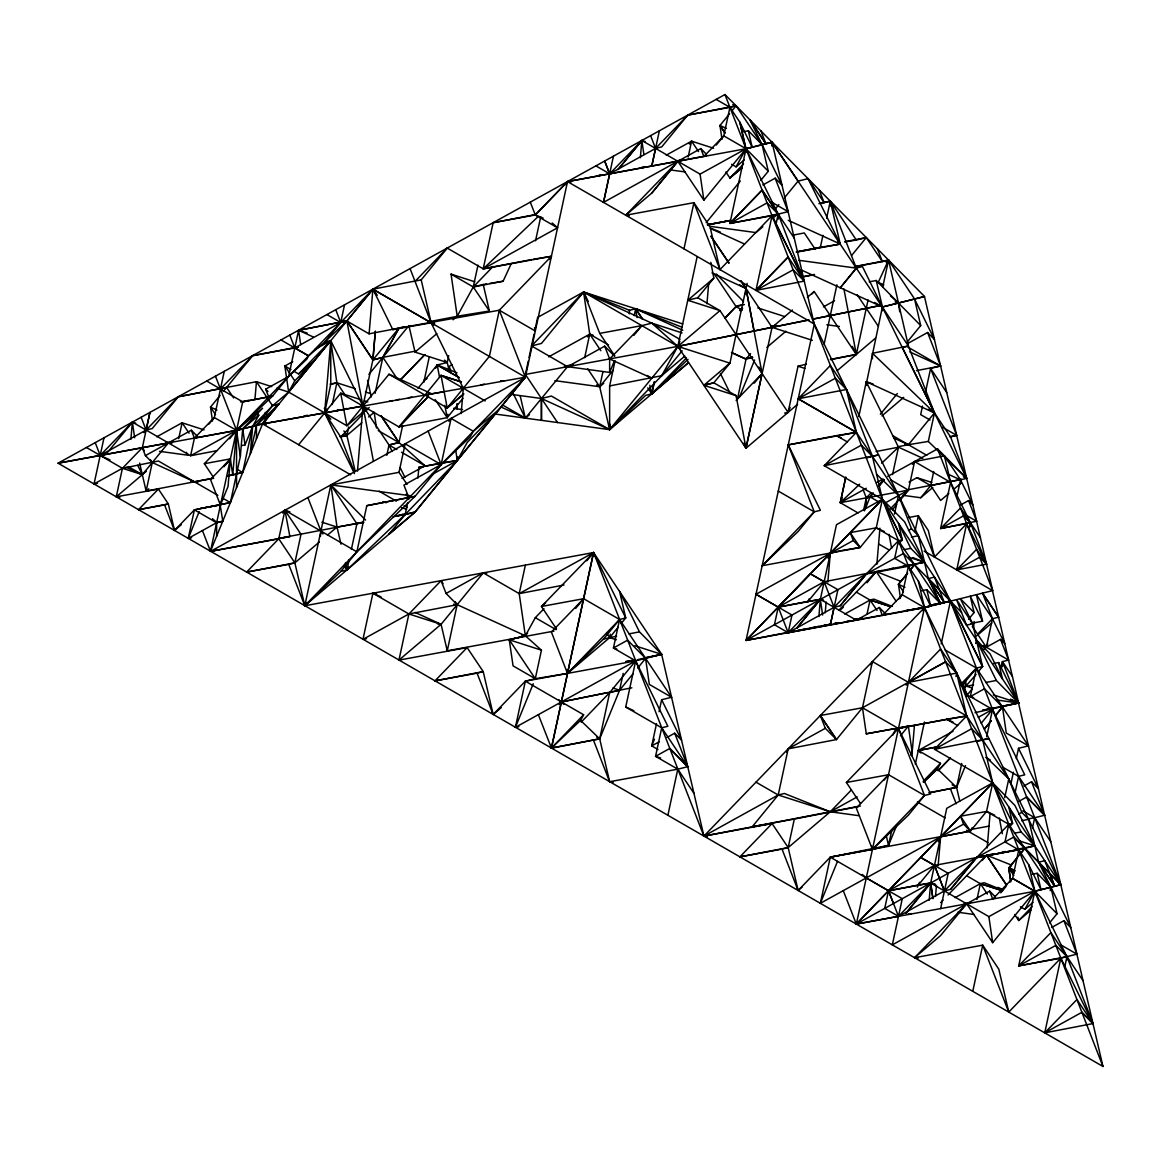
<?xml version="1.0" encoding="UTF-8"?>
<svg xmlns="http://www.w3.org/2000/svg" width="1161" height="1161" viewBox="0 0 1161 1161"><rect width="100%" height="100%" fill="white"/><g stroke="black" fill="none" stroke-linecap="round" stroke-linejoin="round"><path stroke-width="1.5" d="M202.435 530.548L210.475 551.243L216.643 536.208L216.643 522.711L212.608 519.112L216.643 522.711L222.781 521.173L262.589 423.852L236.554 430.383L194.409 438.132L190.593 455.736L146.141 430.063L100.194 455.431L86.436 447.507M236.539 487.547L236.539 430.354L215.482 376.208M256.436 438.887L256.436 425.39L272.545 405.755L288.639 392.07L330.783 340.637L362.943 406.031L262.618 423.896L267.567 414.811L278.684 404.217L271.979 405.508M494.833 413.984L609.612 429.643L645.632 395.379L651.785 393.84L688.458 362.667L609.627 429.643L551.417 396.046L541.447 398.499L541.447 420.355L541.447 398.499L567.526 366.687L609.641 372.434L614.416 360.737M615.069 360.752L609.641 385.931L609.627 429.643L541.447 398.499L511 394.348M609.641 372.434L609.641 358.923L604.663 346.167L567.511 366.731L570.951 366.02M778.175 219.182L778.175 214.146L746.044 148.724L729.921 223.42L772.05 215.67L788.101 211.665L804.225 281.078L772.036 215.685L746.044 148.724M872.448 358.72L872.448 353.278L908.381 345.978L934.46 412.91L950.554 436.942L966.649 478.317L976.619 521.26L964.762 514.41M970.451 526.151L970.451 522.784L950.598 482.352L944.43 455.823L914.578 461.57L912.314 464.327M1002.465 666.675L1002.465 661.61L1008.604 660.072L992.452 590.673L950.409 601.166L941.223 643.891M1066.944 959.987L1066.944 956.635L1034.828 891.227L988.867 916.624L930.658 883.013L918.351 885.03L888.542 890.777L856.325 924.083L843.263 890.632M320.436 536.397L320.9 531.041L307.883 497.576M865.961 385.408L882.389 307.026L924.548 296.49L724.943 94.534L58.05 463.195L1102.95 1066.466L1076.871 954.153L1060.82 958.159L1018.705 965.894L1034.828 891.227L1060.835 884.74L1028.661 819.347L1021.651 820.696M914.476 725.074L911.878 755.724M130.903 439.366L132.369 422.125L135.692 423.185M549.922 259.513L551.402 256.305L483.223 268.844L447.232 248.091L421.196 279.874L372.913 289.162L288.639 376.454L272.545 396.104L236.554 430.383L232.737 474.994L227.701 475.966M181.348 524.627L174.498 530.461L168.345 503.932L158.404 489.071L138.507 509.679L164.557 504.89L174.498 530.461L194.395 509.868L230.386 502.582L240.342 456.404L242.693 428.815L262.589 408.251L236.554 430.383L233.317 434.287M256.799 412.199L258.787 415.159L252.648 426.348L250.283 453.922L256.436 425.39L267.567 414.811L265.129 412.46M254.927 399.573L256.45 381.708L271.703 386.628M357.457 471.105L362.987 406.132L389.008 444.997L386.816 455.301M431.108 393.492L388.979 374.248L362.943 406.045L372.884 359.895L382.869 357.414L398.92 328.113L369.096 333.831L372.899 289.205L431.137 322.802L433.663 325.269M375.322 331.291L372.884 359.866L346.849 320.944L298.595 330.29L288.639 376.454L204.351 463.689L213.29 477.055M375.337 331.335L372.899 359.895L382.825 357.414L375.105 393.303M417.945 478.027L418.86 467.317L439.308 463.428M457.478 456.897L457.173 460.511L458.653 457.303M461.164 413.563L463.312 388.296L431.108 322.816M610.091 424.229L609.627 429.643L661.726 375.714L682.117 350.825M640.364 157.736L641.83 140.496L645.153 141.555M629.233 313.876L629.538 310.306L635.691 308.768L681.942 327.213M706.947 303.79L708.645 283.923M745.565 293.835L746.015 288.479L740.95 281.006M818.882 616.622L820.348 599.395L836.471 524.685L882.404 499.303L872.477 456.404L861.36 445.156L824.208 465.692L882.418 499.303L904.637 521.826L924.519 562.258L824.15 581.748L778.247 607.13L746.03 640.422L924.519 607.667L950.496 601.064L937.42 603.72M825.224 612.79L826.153 601.964M827.837 582.096L830.304 553.216L882.404 499.303L950.54 601.151L933.299 604.46M882.07 310.698L882.375 307.128L882.882 310.538M876.86 564.304L879.936 528.197M929.177 900.254L930.658 883.013L946.752 808.303L992.684 782.906L982.728 740.007L956.693 673.075L940.613 649.028L908.424 682.349L956.708 673.075L966.663 715.974L1034.872 891.271L1060.806 884.653L992.684 782.906L934.474 749.295L966.649 715.974L856.383 432.371L798.202 398.76L830.391 365.439L846.471 389.486L898.469 495.341L876.511 474.196M935.519 896.423L936.448 885.596M938.132 865.729L940.599 836.834L992.684 782.906L1014.917 805.429L1034.814 845.861L1018.748 849.867L976.59 857.616L944.415 890.951L898.483 916.319L856.339 924.098L924.519 607.653L918.366 581.124L908.424 566.263L894.667 558.325L898.483 540.692L902.271 539.734L898.483 523.35L910.775 548.34L924.519 562.258L908.99 565.233M973.513 628.594L974.123 621.454M987.155 847.922L990.072 813.6M97.495 483.324L94.041 483.977L103.997 437.813M146.344 471.264L142.324 474.689L122.427 468.289L116.274 496.821L119.873 497.314M109.918 459.872L100.194 455.446L132.383 422.125L146.126 430.063L149.929 412.431L142.339 447.696L122.427 468.304L100.209 455.46L95.217 442.66M178.692 438.669L182.103 422.793L204.133 429.889M222.564 498.069L230.386 502.582L194.395 509.868L188.242 538.399L191.594 537.746M224.262 371.346L214.306 417.539L208.936 424.084M210.489 551.243L242.707 401.851L272.545 396.104L242.707 401.851L206.716 381.055M350.695 474.805L262.662 423.939L278.684 404.217L272.545 405.755L252.648 426.348L242.678 472.498L232.737 474.994L230.386 458.9L204.351 463.689M344.527 304.879L340.724 322.526L324.63 342.161L308.536 355.846L306.635 359.315L288.639 376.454L265.68 389.153L268.757 397.062M706.41 155.85L567.511 181.609L525.352 377.194L372.913 289.162L346.863 320.987L324.63 342.161L330.769 340.623L330.754 384.335L324.616 412.852L288.639 392.099L276.782 388.253M332.22 404.608L336.893 382.782L330.74 340.637L314.936 349.388M334.281 484.21L330.856 484.906L304.777 605.766L593.532 552.549L661.712 654.369L635.662 660.856L525.352 681.173L493.164 714.508L477.069 673.148L434.94 680.897L467.128 647.577L483.223 671.609L493.164 714.523L501.32 707.586M355.237 471.482L346.892 435.433L348.692 427.059M349.156 559.689L346.965 569.906L304.806 605.723L288.712 564.362L246.582 572.126L278.771 538.791L284.924 510.274L289.96 511.899M351.377 549.385L356.906 523.785L330.856 484.906L398.992 472.353L407.047 484.369M409.906 497.358L366.803 505.674L356.862 551.838L340.768 571.488L304.777 605.766L294.865 562.838L278.771 538.791L210.605 551.344L428.119 431.123M402.025 478.463L424.984 465.764L398.992 442.515L402.591 425.753M366.528 638.666L362.972 639.348L372.913 593.184L376.527 593.706M399.007 472.353L405.16 443.821L441.136 464.603L470.249 436.855L473.325 431.253L525.396 377.34L428.119 431.108L441.136 464.603L415.072 496.357L356.862 551.838L284.924 510.26L282.66 513.046M423.794 382.346L429.323 356.688M340.797 571.459L346.95 569.935L415.13 511.972L525.309 377.267L415.145 512.016L405.174 514.497L407.714 502.742M408.44 499.39L409.151 496.037M449.162 370.765L447.246 362.479L448.726 355.672M457.216 316.271L451.048 274.127L473.267 286.97L483.237 284.489L489.361 311.003L457.202 316.256L473.267 286.97L477.984 265.158M294.009 371.317L298.595 373.958L330.783 340.637L324.616 412.852L340.695 393.202L398.963 426.9L447.217 417.641L447.914 414.274M536.251 214.408L493.149 222.709L483.208 268.873L531.506 259.571M398.949 660.116L408.89 613.966L441.078 624.313L398.949 660.116L467.128 647.577M405.174 514.497L457.26 460.569L467.186 442.457L499.361 409.136L473.311 431.253L451.092 418.424L441.136 464.574L304.777 605.766L306.156 602.399M489.361 356.412L499.303 310.234L551.402 256.305L533.16 259.295M535.54 240.791L540.707 216.846M553.971 631.105L447.261 650.828L457.173 604.663L483.223 572.91L486.735 573.331M557.541 422.546L525.382 374.452L528.284 361.027M529.01 357.675L534.045 334.179M534.771 330.827L537.659 317.403L583.591 292.006L682.726 323.934M706.527 154.369L700.794 148.579L603.502 202.391L609.656 173.845L641.844 140.496L700.068 174.121L703.871 200.185M518.909 726.67L515.397 727.352L525.352 681.188L535.294 678.706L541.447 650.175L525.352 635.793L519.214 593.634L525.367 565.102M603.502 202.391L613.443 156.184M584.68 357.675L589.744 334.165L583.606 292.006L629.538 310.306M567.526 366.702L531.535 345.934L583.591 292.006L677.835 346.399L809.101 319.87L677.864 346.384L609.627 429.643L599.686 386.744L602.951 371.636M659.375 130.787L651.785 166.067L655.588 148.419L687.776 115.099L736.074 105.796L762.109 144.704L768.263 171.233L760.745 180.405M634.211 315.603L635.691 308.768L682.77 330.275M567.54 673.409L551.446 748.061L599.7 738.831L619.611 690.2L561.329 701.97L563.941 704.379M527.631 633.021L525.352 635.793L509.258 639.813L513.06 665.863L535.294 678.706L567.482 673.424L593.59 552.549L519.214 593.634L483.223 572.852L446.071 593.445L441.093 580.66L408.904 613.98L372.928 593.213L381.04 596.885M688.154 157.025L691.579 141.163L713.609 148.245M683.974 248.846L693.915 202.667L625.735 215.22L677.821 161.292L651.785 193.089L625.75 215.22L629.335 215.714M707.499 836.588L703.914 836.109L671.566 697.268L619.597 619.481L583.62 598.699L551.402 632.048L567.497 673.424L609.656 637.607L610.367 634.182M697.137 256.813L677.821 346.428L680.346 348.939M644.573 657.837L661.712 654.369L639.464 631.86L619.568 591.428L625.721 617.942L619.582 619.481L613.429 648.012L635.662 660.856L667.851 726.278L661.712 727.802L625.721 707.02L635.677 660.856L515.397 727.352L533.247 683.742M731.778 111.035L736.074 105.796L729.921 107.334L723.767 135.866L716.264 145.052M613.211 782.209L609.627 781.716L599.7 738.831L609.656 692.653L635.662 660.856M581.182 722.127L609.656 692.653L619.582 690.2L623.196 673.409M747.074 283.371L729.935 363.161L713.826 382.811L703.871 385.292L736.059 395.654L746.015 448.233L797.592 404.304M656.502 723.666L651.713 745.899L657.982 749.498M659.071 711.708L661.639 699.735L671.566 697.268L661.625 654.369L637.331 659.738M804.254 281.093L793.137 269.845L755.956 290.381L788.159 257.045L804.254 281.107L755.956 290.381L772.065 215.67L804.254 281.107L814.195 324.006L567.511 181.609L535.279 214.945L493.149 222.709M737.554 398.484L746.044 359.126L752.676 357.457M775.969 224.407L778.175 214.146L762.124 190.099L729.921 223.42L778.204 214.146L804.225 281.078M739.76 284.866L746.03 288.465L762.109 373.508L745.942 448.204L677.821 346.399L651.785 323.15L583.606 292.006L541.476 343.438L531.506 345.934M772.05 327.344L746.03 448.219L745.217 444.794M667.851 815.341L677.792 769.177L687.747 766.695L674.686 733.201L667.024 737.424M820.363 247.351L796.228 251.966L820.363 247.337L822.931 235.349M826.603 218.253L830.289 201.158L819.956 203.146M806.344 364.133L798.028 366.223L788.072 412.387L784.589 413.084M824.136 344.12L836.907 284.808M830.289 553.187L778.233 607.101L774.431 624.749L788.174 632.701L930.658 606.115L926.841 589.701L921.819 590.673M791.976 615.069L788.174 632.701L794.298 631.134L746.044 640.437L814.325 324.079L846.471 389.486L872.448 456.433L878.601 454.909L824.208 465.692L856.383 432.371L898.469 495.341M868.08 299.944L856.325 354.468L830.594 359.634M882.766 286.941L888.542 260.079L855.788 266.377M918.09 460.888L914.578 461.57L908.439 490.102L840.274 502.669L845.788 477.026L840.288 502.684L858.052 512.944M858.806 416.552L866.266 381.809L898.483 447.203L892.562 474.559M950.511 601.05L940.584 603.575L898.483 540.692L834.091 607.334L830.318 624.966L837.894 589.686L810.436 573.824L746.044 640.437L903.447 553.478L961.526 612.413M858.269 806.634L794.327 819.042L788.174 847.588L798.115 890.487L802.207 887.004M863.639 510.216L866.309 497.866L870.111 496.923L873.319 492.975L870.097 496.908L864.408 510.869M834.788 435.955L788.246 444.895L820.392 510.318L814.238 511.841L762.153 565.741L860.156 547.484L876.25 527.834L882.404 499.303L902.271 539.734L898.962 543.783M867.02 614.14L870.068 600.034L873.885 599.12L892.243 606.434M894.449 514.12L898.512 495.312L982.598 666.559L976.459 668.068L960.336 684.758M922.502 406.074L920.673 414.622L930.048 420.035M925.448 392.403L930.6 368.458L940.541 365.991L924.49 296.563L898.454 303.05L899.731 311.845M1009.257 827.387L1012.581 823.338L992.684 782.906L986.545 811.437L970.436 831.087L963.572 824.136L820.363 903.302L830.304 857.152L888.499 845.397L896.481 825.935M948.406 718.949L966.649 715.96L872.404 661.552L862.478 707.746L866.28 733.781L966.649 715.96L1008.72 778.929L1028.661 819.347L1021.796 812.381L1008.778 778.915L924.519 607.653L902.271 594.809L908.424 566.263L914.549 564.71L909.948 570.312L914.563 564.725M947.507 473.92L960.524 479.87L966.678 478.332L928.307 441.441L934.46 412.91L902.286 347.487L908.381 345.978L772.021 142.237L765.912 143.746L749.817 119.714L782.006 185.15L788.159 211.679L770.948 201.738M915.129 530.795L918.38 515.687L907.844 517.632M902.852 495.312L920.731 497.75L930.687 485.617L933.72 471.497M924.098 551.069L992.699 590.673L976.59 521.245L940.628 528.516L950.598 482.352L914.578 461.57M956.911 496.661L960.524 479.87L944.43 455.823M851.376 789.959L830.304 811.771L788.174 847.588L772.08 823.541L739.891 856.876L782.021 849.112L798.115 890.487L830.304 857.152L872.39 849.431L888.499 845.397L891.837 830.013M887.773 476.387L937.551 448.872L966.663 523.727L956.722 569.906L986.56 564.159L970.451 522.784L960.524 507.923L940.628 528.516L970.465 522.784L980.392 537.645M915.332 764.185L924.417 721.997M992.699 782.906L888.528 890.748L884.726 908.395L898.469 916.348L892.316 944.865L989.636 891.111L995.354 896.902M969 529.489L970.451 522.784L963.601 515.818L940.628 528.516M971.917 827.88L970.436 831.102L830.26 857.166L888.513 890.748L898.483 916.348L902.271 898.701L866.28 877.919L862.318 874.451M955.953 676.5L956.693 673.075L945.591 661.814L908.424 682.349L945.591 661.814M975.69 643.47L976.43 640.045L990.173 653.962L1002.48 678.938L998.663 662.554L993.642 663.526M983.614 649.58L986.342 647.243L992.466 618.711L982.525 593.155L998.634 617.188L992.466 618.711L977.577 634.153M928.989 792.716L956.591 787.39L961.743 763.459M940.642 908.599L948.203 873.304L920.717 857.442L934.474 865.38L944.415 890.951L950.54 889.384L976.59 857.631L1008.778 824.281L1012.581 823.338L1008.778 806.953L1021.07 831.944L1034.814 845.861L1015.846 849.504M1001.014 668.315L1002.465 661.61L1012.407 676.457L1018.574 702.971L975.066 712.665M986.661 736.785L992.553 709.444L950.438 601.166L1018.574 702.971L982.583 710.256L992.873 708.181M976.952 899.528L980.363 883.637L984.18 882.737L1002.538 890.052M1004.715 797.723L1008.778 778.915L986.777 757.799M1010.81 784.212L1013.379 772.239M1016.31 758.568L1018.516 748.308L1028.443 745.855L1018.487 702.985M1014.99 793.137L1018.603 776.346L1024.742 774.837L992.553 709.444L970.306 696.6L976.459 668.068L945.185 650.015M972.773 991.32L982.714 945.156L914.549 957.709L966.62 903.78M963.572 824.136L960.495 816.227L986.545 811.437L1008.778 824.281L1004.976 841.914L1018.748 849.867L1028.69 864.713L1040.996 889.703L1037.179 873.304L1032.144 874.262M1009.388 882.345L1012.61 878.413L1018.748 849.867M1032.477 827.967L1034.698 817.707L1044.639 815.254L1076.929 954.168L1061.285 945.141M1050.154 890.647L1050.894 887.222L1038.602 862.188L1028.661 819.347M960.495 816.227L970.436 831.087L940.599 836.834L856.325 924.083L966.678 903.809L992.67 942.674L1034.799 891.227L1060.82 958.159L1044.74 1032.855L1093.009 1023.567L1066.944 956.635L1050.894 932.588L1018.705 965.894L1066.974 956.635L1083.039 980.668M1064.739 966.895L1066.944 956.635L1055.857 945.373L1018.705 965.894M216.628 536.208L222.781 521.173L219.661 501.755M739.542 396.902L754.621 359.983M654.456 739.194L651.713 745.899L659.375 741.661M866.295 488.259L840.259 502.655L842.335 497.648M972.265 626.229L986.342 647.243L987.706 643.891M199.17 511.667L188.242 538.399L216.628 522.697L222.781 521.173M220.43 505.079L228.035 486.488L230.386 458.9L210.489 479.493L220.43 505.064L200.534 508.329M241.677 445.563L245.029 444.91L252.634 426.334M348.329 566.597L346.95 569.949L343.946 565.436M679.911 341.334L677.821 346.428L719.98 310.597L788.087 412.402L790.133 407.351M820.363 903.302L837.516 861.389M910.906 755.26L912.169 752.154L908.366 726.104L897.859 728.034M952.136 784.821L956.591 787.39L965.502 765.607M235.044 433.575L236.539 430.368L242.693 428.815L258.787 415.159M489.361 311.003L473.267 286.97L503.105 281.238L511.261 263.576M565.973 184.904L567.497 181.595L746.015 148.724L772.065 142.237L798.086 181.116L808.041 178.649L824.15 202.682L830.304 201.158L856.339 240.051L866.28 237.57L882.389 261.617L888.542 260.079L914.592 298.972M592.037 555.8L593.547 552.549L625.721 617.942L621.135 623.573M878.166 282.573L888.542 260.079L908.41 345.963M807.809 601.935L809.319 598.684M828.054 558.093L830.333 553.231L840.259 550.749M786.665 752.081L788.174 748.83L825.311 728.31L836.457 739.557L862.478 707.746L908.381 682.32L906.102 685.106M870.924 664.832L872.419 661.581M922.995 610.817L924.475 607.609L703.914 836.109L593.59 552.549L541.461 606.477L556.54 629.015M892.838 735.16L895.828 728.673M917.35 887.193L919.614 882.316M938.349 841.71L940.628 836.849L938.32 839.577M953.036 731.285L918.278 750.514L940.497 763.328L937.435 768.945L923.459 782.253L937.435 768.945L956.591 787.39M298.595 373.958L314.675 360.273L294.792 380.881L288.639 392.07L284.851 366.02L292.761 361.651M398.992 328.041L382.898 357.37L396.931 378.428M731.619 164.281L736.074 166.85L746.015 148.724L739.862 122.195L729.921 107.334L716.177 99.396M609.641 385.931L661.726 375.714L677.821 346.384L729.935 363.161L703.871 385.292L713.826 382.811L736.059 395.654M543.972 608.698L535.308 617.667L525.352 635.793L509.258 639.798L535.294 678.706M551.373 748.148L580.544 720.357L583.62 714.755L561.387 701.926M1020.403 906.785L1024.858 909.339L1033.972 892.736M158.404 489.071L116.274 496.821L142.31 474.689L168.36 442.936L171.872 442.21M225.785 464.516L230.386 458.9L223.942 466.751M298.624 444.721L324.659 412.939L346.878 425.782L367.442 408.309M407.801 326.967L382.898 357.37L415.623 351.072M565.189 184.396L567.482 181.653L571.023 182.088M398.934 426.914L428.656 396.148L398.963 426.9L441.049 375.38L461.381 381.925L441.049 375.38L447.217 407.946L463.674 393.971L447.217 407.946L388.979 374.248M641.83 140.496L618.058 169.521L641.844 140.496L643.862 154.384M402.896 446.579L405.16 443.821M447.217 407.946L489.318 356.442M435.157 399.602L447.217 417.641L463.021 398.281M448.785 421.225L451.092 418.424M651.8 193.089L677.835 161.306L681.347 160.595M721.997 139.364L719.98 125.461L729.63 113.662M389.08 534.104L405.16 514.454L415.13 511.972M587.481 336.937L589.744 334.165L593.111 335.253M541.447 398.499L525.367 418.163L501.015 407.018M743.33 131.759L748.366 130.787L752.168 147.186L746.015 148.724L703.871 200.185L677.821 161.277M706.164 222.709L740.341 180.985M633.906 335.311L641.844 325.631L651.785 323.15L682.029 332.888M554.871 380.634L599.686 386.744L613.284 370.156M697.732 297.767L719.98 310.597L687.776 300.249L697.732 297.767L713.826 278.118L710.837 262.342M775.461 208.777L778.857 204.626M784.502 197.718L798.086 181.116M740.384 311.046L742.634 308.26M746.03 359.141L731.445 352.494L746.001 359.141L750.543 353.612M586.74 560.836L593.547 552.549L594.243 556.09M851.564 255.551L866.28 237.57L845.223 241.633M754.186 383.188L762.124 373.523L758.931 367.05M575.667 608.393L583.591 598.713L541.461 606.477L545.568 602.98M856.339 268.133L840.245 287.797L856.339 268.133L798.957 260.311M566.699 669.984L567.497 673.424L603.488 639.13L618.436 620.888M603.488 639.13L609.656 637.607L618.203 627.114M559.196 704.567L561.329 701.955L558.731 699.619M612.863 688.038L619.582 690.2L633.166 673.598M637.694 668.068L645.618 658.389L627.622 640.161L613.429 648.012L616.825 649.101M907.829 341.29L920.702 325.559L914.549 299.045L934.445 339.462L927.581 332.51L907.67 343.525M880.357 414.259L897.337 393.535M847.428 441.964L836.486 435.636L856.383 432.371L788.246 444.895L814.238 511.841L798.144 531.491L762.153 565.741M898.063 446.709L908.41 444.707L934.46 412.91L872.433 353.22M892.345 509.766L896.626 504.527M899.848 500.594L908.439 490.116L890.647 479.827M879.312 607.508L882.389 615.417L886.177 614.445L879.312 607.508L856.339 620.192L820.348 599.381L796.577 628.391L820.363 599.395L823.671 600.455L820.348 599.381L808.056 601.398M841.928 550.474L860.141 547.484L853.277 540.533L756 594.272L778.218 607.116L788.174 632.701L834.106 607.334L840.245 605.766L866.266 573.984L908.424 566.263M867.035 582.749L876.236 571.531L901.009 581.4M903.49 591.849L898.454 584.346L907.67 573.142L898.454 584.331L900.472 598.22M859.038 815.704L830.304 811.786L784.372 793.471L778.218 794.995L703.914 836.109L772.08 823.541L752.197 826.821L778.218 794.995L788.174 748.83L836.457 739.557L820.348 715.524L862.478 707.746L898.44 728.484L930.643 793.935L924.504 795.459L872.419 849.388L856.31 808.056L888.499 774.735L846.384 782.485L860.461 803.514M968.55 619.335L974.064 612.587L970.262 596.203L982.554 621.179L970.828 623.442M900.443 735.769L908.366 726.104L898.425 728.557L846.384 782.485M883.971 780.265L888.499 774.735M961.439 686.412L976.459 668.068L1028.472 745.87L1044.595 815.211L1031.563 781.759L1023.915 785.997M963.804 688.517L976.14 674.41M978.288 671.798L982.583 666.545L972.642 623.66L960.336 598.684L974.064 612.587M972.018 689.141L966.489 695.889L971.873 696.629M981.234 723.259L992.539 709.444L1060.733 884.624M953.21 722.2L946.723 719.24L898.483 728.513L924.504 795.459L908.41 815.109L872.419 849.388L871.592 845.992M918.366 885.03L934.474 865.38L976.575 857.587L950.554 889.399M930.658 883.013L932.922 898.629L930.643 882.999L905.74 913.417L930.658 883.013L935.635 884.595L930.658 882.999L898.483 916.348M982.235 860.388L986.531 855.149L1011.304 865.018M1017.355 857.5L1008.778 867.978L1010.781 881.838M1020.577 853.567L1024.873 848.328L1008.778 824.281M1049.529 922.908L1057.047 913.736L1050.894 887.222L1024.873 848.299L1013.756 837.066L856.325 924.083M107.465 452.529L132.383 422.125L134.647 437.755M143.993 432.69L146.141 430.063M220.169 395.32L210.504 407.105L212.521 421.008M223.376 391.388L252.663 355.658L294.023 347.705M229.631 438.785L236.539 430.354L214.306 417.539L194.409 438.132L191.333 430.223L145.401 455.62L142.324 447.711L144.312 450.686M368.893 374.422L382.854 357.385M417.96 388.427L437.204 364.96L459.103 377.615M810.436 573.824L824.179 581.763L808.071 601.398L778.247 607.13L882.404 499.317L902.271 539.734M840.245 605.766L866.28 574.013M898.832 599.018L902.271 594.824L882.389 615.417M938.364 839.621L940.628 836.849M1000.797 892.824L1006.166 886.278M415.028 281.412L447.217 248.077M363.03 413.896L340.739 436.971L354.25 471.729M365.497 411.342L369.213 407.496M743.548 163.933L729.921 178.039L725.901 172.031M719.965 269.613L710.024 226.714L693.915 202.667L719.965 269.613L772.05 215.685L856.397 432.385L798.202 398.76L835.369 378.225L846.471 389.486L856.397 432.385M686.499 357.893L651.785 393.84L647.765 387.861M811.699 294.11L814.18 291.542L856.325 354.482L830.42 359.402M736.118 400.443L762.109 373.508M583.62 714.755L551.446 748.061L538.37 714.654M889.863 509.345L908.439 490.116L884.682 503.25M934.474 557.062L928.321 530.548L918.38 515.687L934.474 557.062L966.663 523.742L986.56 564.159L979.695 557.207L956.722 569.906L976.619 549.298L986.56 564.159M923.184 781.28L940.497 763.328M940.642 902.663L943.124 900.08M948.058 894.971L986.531 855.149L1006.558 885.074L986.531 855.149M1028.69 864.713L1034.872 891.271L1012.61 878.413L992.728 899.02L989.636 891.111M1032.332 906.436L1018.705 920.542L1014.685 914.534M1008.749 1012.087L998.808 969.188L982.714 945.156L1008.749 1012.087L1060.835 958.173L1093.009 1023.567L1081.892 1012.305L1044.74 1032.855L1076.929 999.534L1093.009 1023.567L1081.892 1012.305M141.149 417.278L146.126 430.063L178.315 396.757L256.45 381.708L272.545 405.755M567.482 181.653L535.294 214.974L557.556 227.774L483.223 268.844L537.572 217.122M473.267 286.97L493.12 266.435M400.197 380.111L424.955 354.497L400.211 380.184M473.325 431.253L441.136 464.574L403.941 485.109L408.919 497.895L415.072 496.357L366.803 505.674M742.329 310.205L736.074 306.591L724.914 318.129L736.074 306.591L744.39 304.545M755.956 290.381L788.159 257.06M567.497 673.38L619.582 619.481M871.272 492.714L866.295 497.851L863.233 489.957M878.732 484.993L883.71 479.841M822.627 615.011L820.348 599.395L788.174 632.701L794.298 631.134M839.026 610.033L876.236 571.531L896.263 601.456M394.711 516.311L405.16 514.454L346.965 569.906L345.368 563.085M840.288 502.684L859.648 484.166M881.663 463.224L898.469 447.188L922.821 458.305M688.009 359.329L651.785 393.84L649.797 385.263M739.63 310.263L742.198 307.81M840.869 609.525L843.437 607.087M148.811 488.796L146.126 491.088L139.625 463.079M330.827 419.194L324.659 412.939L340.739 436.971L346.892 435.433L361.84 422.749M368.632 416.973L374.074 412.344M736.074 166.85L744.288 159.855M762.835 226.772L755.985 232.592L709.284 226.221M772.428 218.602L777.914 213.943M687.776 300.249L713.826 278.118M766.855 347.415L785.881 331.248M837.096 370.736L875.51 338.156M881.954 415.856L903.693 397.367M920.731 497.75L932.805 487.504M948.856 493.483L940.628 500.464L930.687 485.617L916.929 477.679L909.048 482.033M954.342 488.81L961.192 482.991M976.72 635.822L991.784 623.007M1030.939 910.151L1018.705 920.542L1017.936 917.234M408.904 325.588L415.043 352.088L436.812 333.657M453.08 319.768L457.216 316.343L429.585 321.612M319.319 542.056L294.865 562.838L288.712 564.362M327.475 535.134L336.98 527.05L363.799 522.421M529.474 414.666L525.367 418.163L502.379 404.884M389.109 534.162L415.159 512.059M596.565 384.93L599.686 386.744L603.764 383.275M661.726 375.714L684.845 356.079M741.008 280.977L772.05 327.373L792.441 310.031M807.388 297.318L814.18 291.542M1011.521 865.656L1008.778 867.978L1010.549 880.14M1024.858 909.339L1033.087 902.358M595.898 165.878L609.641 173.816L655.588 148.419L661.741 146.881L687.776 115.099L729.921 107.334M156.764 436.797L182.103 422.793L189.069 433.198M666.225 155.168L691.579 141.163L698.545 151.554M94.041 483.977L122.427 468.289M240.342 456.404L236.539 430.354L190.593 455.736L216.933 450.686M700.068 174.121L746.015 148.724L772.05 142.222L782.006 185.15L775.142 178.184L762.893 184.962M265.738 422.111L262.618 423.881L266.217 424.476M423.867 380.3L427.03 378.544M452.311 364.583L449.147 366.325L451.005 371.099M548.631 356.891L589.744 334.165L608.524 345.006M431.921 474.573L457.26 460.569L455.707 450.033M823.439 306.881L834.527 300.743M362.972 639.348L408.89 613.966M877.005 482.337L883.129 478.956M908.453 530.475L911.516 528.777L918.38 535.743L928.307 578.642L934.46 577.104L944.372 602.603L928.582 605.665M960.684 504.919L968.579 500.565L972.816 504.861L960.524 479.87M844.744 614.053L870.068 600.034L890.385 606.55L870.082 600.063L856.339 592.125M660.638 757.973L655.559 756.333L661.712 727.802L687.747 766.71L669.752 748.482L655.559 756.333L677.792 769.177L693.886 793.21M986.342 647.228L1000.535 639.377L1004.773 643.687L992.466 618.711L976.401 594.679L982.554 621.179M978.317 717.309L992.539 709.444M857.21 796.896L830.304 811.771L778.218 794.995L755.985 782.166M1018.763 801.395L1026.658 797.027L1044.639 815.254L1018.603 776.346L1002.959 767.334M1018.734 814.079L1021.796 812.381M893.491 903.534L888.513 890.763L934.474 865.38L944.415 890.951M955.039 897.685L980.363 883.637L1002.378 890.705L980.377 883.681L966.634 875.742M1051.663 927.465L1063.911 920.688L1070.79 927.654L1050.894 887.222L1037.179 873.304M824.136 625.387L797.694 630.539M400.719 327.794L499.303 310.234L525.352 377.194L262.662 423.939L372.899 289.147L392.781 329.622L398.934 328.084L372.899 359.895L346.849 320.944L298.595 330.29L300.67 344.585M146.126 430.063L152.265 428.525L178.315 396.757L226.598 387.455L233.622 397.918M396.844 449.51L389.022 444.997L398.992 442.515L380.939 415.623L398.978 442.53L389.022 445.04L392.2 451.455M346.863 320.987L340.724 322.526L294.792 347.923L252.663 355.672L220.459 388.993L226.613 387.455M297.855 347.139L294.792 347.908L289.815 335.123M236.554 430.383L262.575 423.852M772.05 327.358L775.374 326.531L772.05 327.358L812.366 340.333M801.279 269.976L882.418 306.968L898.483 302.977L890.443 295.794M164.557 504.89L168.345 503.932L138.507 509.679M477.069 673.148L483.223 671.609L434.94 680.897M976.604 741.531L988.853 738.498L934.474 749.295L971.626 728.745L982.728 740.007M641.017 167.692L644.094 166.937M330.754 384.335L336.922 382.796L355.382 388.732M846.471 389.486L798.202 398.76M356.877 523.771L363.509 522.131L278.19 538.515M950.525 436.913L956.679 435.39L930.6 368.458L946.708 392.505M866.338 457.927L872.477 456.404M782.021 849.112L788.174 847.588L739.891 856.876M1038.602 862.188L1054.681 886.206L1049.704 873.42L1054.681 886.206L1038.587 862.188L1044.769 860.722L1049.733 873.507M400.647 327.634L403.955 326.821M444.561 360.113L447.246 362.508L437.291 364.946L435.593 368.037L437.204 364.96L439.526 377.223M963.441 686.964L973.513 684.859M929.366 792.818L956.577 787.405L959.77 801.134M347.241 408.846L343.772 409.456L340.695 393.202L361.027 399.747M461.251 388.166L464.676 387.469L461.12 387.876M406.553 513.699L394.595 516.195M930.687 485.617L961.526 479.377L907.858 489.811M634.283 659.927L625.721 661.654L634.008 660.29M928.611 606.013L940.584 603.589L928.292 578.584L939.394 589.817M1001.435 706.454L1018.56 702.985L1002.465 661.61M814.514 274.664L802.382 276.913L814.34 274.46M246.582 572.126L294.865 562.838L301.004 534.307L284.924 510.274L289.887 536.556L210.62 551.359L214.074 550.691M561.329 701.97L607.232 692.696M609.641 173.816L604.663 161.031L609.641 173.831L613.153 173.134M793.95 234.957L804.297 232.955L815.312 249.412M298.304 347.241L294.792 347.923L308.536 355.861L281.049 339.97M330.014 384.131L336.922 382.796L344.948 394.798M737.279 305.822L742.532 304.806M240.472 401.909L248.846 400.298M869.226 281.833L876.236 280.483L920.702 325.559M304.008 416.015L307.404 415.232M336.675 410.544L340.129 409.877M347.023 408.541L343.583 409.209L347.066 408.628M336.719 410.617L340.173 409.949M431.892 393.768L424.955 395.03L444.155 391.692M480.857 384.915L484.355 384.175M122.427 468.304L158.418 461.019L217.862 495.355M339.999 436.754L346.892 435.433L343.888 430.92M213.363 478.143L146.126 491.088L152.265 462.542L150.277 459.596M235.785 473.833L242.678 472.512L236.757 469.073M916.464 370.635L940.613 365.991L966.605 478.288M399.573 515.005L403.085 514.367M393.1 516.776L405.16 514.454M949.771 436.725L956.679 435.39L942.572 427.248M876.062 451.527L898.483 447.203M866.091 497.677L871.272 496.676M408.904 613.98L457.187 604.692L525.352 635.764L521.753 635.285M519.214 593.634L564.043 584.999M911.37 537.093L918.38 535.743M904.071 549.632L910.775 548.34M877.963 571.197L881.402 570.53M890.037 568.875L893.477 568.208M902.097 566.553L905.551 565.9M606.652 633.108L609.656 637.607L616.651 636.257M628.928 633.891L639.464 631.86M797.81 630.467L806.605 628.798M810.088 628.101L818.882 626.432M838.184 622.731L834.672 623.413L838.184 622.818M853.974 619.916L862.754 618.305L853.959 619.655L861.433 618.276M619.582 690.185L631.874 687.82M580.529 720.371L599.7 738.817L551.417 748.119L593.547 552.549L594.2 556.075M985.791 682.494L996.327 680.462L1018.56 702.985L997.023 700.054M918.206 750.557L938.959 746.538L918.206 750.557L920.833 752.967M703.914 836.109L860.475 805.966M1014.366 833.221L1021.07 831.944M989.985 854.481L993.424 853.814M1002.059 852.159L1005.499 851.492M675.484 161.06L684.105 159.478M818.882 203.654L824.15 202.682L819.187 189.896M707.383 224.842L730.124 220.663M796.533 252.14L840.245 244.1L820.348 247.308M854.293 266.798L882.404 261.602L877.426 248.817M588.308 301.584L583.606 292.006L599.7 333.381L641.83 325.631L609.656 358.967L651.771 378.181L647.083 375.467M827.808 315.371L831.305 314.733M564.377 366.237L573.113 364.641M525.382 374.452L677.821 346.37L680.302 348.91M271.398 422.328L274.896 421.69M389.167 401.314L392.665 400.574M396.162 400.023L399.645 399.282M408.396 397.773L411.879 397.033M166.023 442.675L173.033 441.398M236.539 430.354L58.065 463.195L168.36 442.936M213.711 478.245L194.395 481.8L190.825 481.293M227.759 475.662L236.539 474.036M853.277 540.533L850.215 532.623L876.25 527.834L884.377 531.564M778.233 607.116L820.348 599.366M933.633 604.866L940.57 603.589L928.278 578.584L944.372 602.603L937.595 603.822M853.959 619.655L860.911 618.378M846.964 621.208L850.462 620.569M908.091 610.251L904.622 610.889L924.519 607.667M911.559 609.612L930.658 606.115L918.366 581.124M866.28 733.839L894.347 728.673M677.792 769.177L609.627 781.716L593.547 740.355M752.197 826.806L794.327 819.042M971.772 829.317L989.245 826.095M1027.703 818.998L1034.698 817.707L1050.778 841.754M888.513 890.763L930.658 882.999M964.167 903.592L971.307 902.257M640.611 167.91L644.166 167.271M392.781 329.622L431.123 322.816M418.86 467.317L457.173 460.496L442.878 462.847M277.842 538.704L289.887 536.556M907.989 914.186L911.37 913.576M844.729 241.967L856.339 240.051M503.889 380.721L500.304 381.316L503.845 380.721M904.898 444.228L908.41 444.707L928.307 441.441M483.237 284.489L486.546 283.937M489.855 283.4L503.105 281.238M923.619 607.247L930.658 606.115M670.782 169.985L685.15 171.944M826.835 324.761L839.403 326.473M410.065 268.626L431.123 322.787L434.707 323.28M453.617 408.367L462.557 409.586M343.308 434.969L346.892 435.433M159.521 451.339L188.256 455.257L186.268 452.297M453.603 604.199L457.187 604.692L441.093 624.328L447.261 650.828M437.508 623.82L441.093 624.299L415.13 612.442M957.796 912.241L973.948 914.447M918.133 958.202L914.549 957.709L940.584 935.577L966.634 903.809L1034.872 891.271L1012.61 878.413M168.36 442.892L171.828 443.357M341 544.219L337.024 527.065L330.856 484.906L409.717 495.66M197.965 482.279L194.395 481.8L152.265 462.542L145.401 455.62M732.751 104.737L736.074 105.796M895.131 301.904L898.483 302.977M757.785 307.897L784.676 316.547M873.072 383.986L866.295 381.751L934.474 412.91L928.19 409.296M798.028 366.223L804.805 368.4M451.048 274.127L474.762 281.76M916.929 477.679L931.862 482.483M415.043 352.131L447.246 362.508M307.07 333.004L298.595 330.275L313.238 336.966M909.266 557.338L924.519 562.258L912.836 557.585M365.454 391.983L370.504 393.594M364.409 400.835L367.805 401.924M963.514 681.725L966.518 686.209L971.525 687.834M993.366 694.873L1018.56 702.985L998.663 662.554M382.912 501.668L386.294 502.757M401.532 507.662L406.626 509.302M973.687 697.688L970.306 696.6L984.499 688.749L1002.48 706.976L1006.282 733.055L1028.472 745.87M321.873 522.174L336.98 527.05M609.627 637.607L616.346 639.769M634.82 645.719L661.712 654.369M509.258 639.798L541.447 650.175M1019.576 840.941L1034.814 845.861M1013.684 869.894L1008.764 867.949L1024.873 848.299L1060.849 884.755L1058.252 882.287M710.474 228.107L720.328 232.055M543.174 218.108L535.294 214.974L530.301 202.159M456.984 372.797L437.291 364.946L459.19 377.586M719.98 125.461L725.001 132.978L719.98 125.461L726.452 128.421M775.316 214.408L778.552 215.888M788.29 220.329L840.23 244.042L830.289 201.158L856.31 268.075L862.463 266.551L966.649 478.317L963.398 476.852M878.935 282.689L883.797 284.909M710.387 228.456L744.491 244.028M909.803 351.928L940.613 365.991L927.581 332.51M711.983 272.922L746.015 288.479L754.055 331.001M893.825 438.06L908.41 444.707M898.454 584.331L904.941 587.306M1018.574 702.985L1010.462 699.285L1018.574 702.971L1016.006 700.518M324.282 408.367L327.533 409.848M216.991 410.08L210.504 407.105L215.525 414.622M986.545 811.437L994.672 815.153M1015.251 870.91L1008.764 867.949L1013.785 875.467M126.128 467.288L142.324 474.675L137.709 465.314M625.721 707.02L633.833 710.721M997.981 887.381L1002.843 889.602M836.486 435.636L841.348 437.857M768.263 171.233L746.015 148.724L723.767 135.866L703.871 156.488L700.794 148.579M874.567 302.484L882.418 306.968L876.236 280.483M907.742 347.023L940.599 365.991M892.765 435.68L926.797 455.33M651.785 323.15L679.954 339.404M870.111 496.923L879.008 502.06M499.317 310.234L535.308 331.016L534.539 327.707M778.262 491.074L814.238 511.841M983.294 645.487L1008.575 660.058L1012.407 676.457M369.082 333.86L346.863 321.016L362.943 406.031M441.049 375.38L485.211 400.937M326.981 314.587L340.724 322.526L335.747 309.74M756 594.272L791.962 615.054M985.747 757.407L990.435 760.107M290.947 369.546L284.851 366.02L294.792 380.881M378.225 430.571L398.978 442.544M401.532 452.224L424.984 465.764M1022.826 810.871L1034.698 817.707M888.513 774.692L924.504 795.459M379.066 491.147L396.307 501.16M404.086 505.586L407.25 507.488M917.495 802.004L945.083 817.91M966.518 830.275L987.982 842.654M535.308 617.667L556.061 629.654M671.595 697.268L649.347 684.439L645.56 658.374M525.352 681.173L561.329 701.955M128.247 466.548L142.31 474.689M596.725 737.104L599.7 738.817M194.395 509.853L216.628 522.697M876.25 527.834L898.483 540.692M878.601 543.943L889.282 550.111M946.723 719.24L957.68 725.567M552.186 222.985L557.556 227.774M837.676 241.59L840.245 244.042L808.041 178.649M879.806 304.559L882.418 306.968M748.366 130.787L762.109 144.704M778.204 214.146L767.087 202.885L729.921 223.42L762.124 190.099L794.269 238.179M937.551 448.872L966.678 478.332M963.601 515.832L970.465 522.784M716.279 273.981L743.562 301.628M926.841 589.701L940.584 603.589M604.663 346.167L614.561 356.18M1031.563 781.759L1038.427 788.725L1018.516 748.308M1026.658 797.027L1044.639 815.254M1013.756 837.066L1060.806 884.653M1057.047 913.736L1034.799 891.227L1035.307 894.739M674.686 733.201L681.551 740.152L661.639 699.735M669.766 748.482L687.747 766.71M265.68 389.153L267.973 391.475M446.071 593.445L457.187 604.692L455.17 601.688M330.856 484.906L365.599 520.055M191.333 430.223L197.065 436.028M635.662 308.797L642.672 319.26L635.691 308.782L636.968 317.563M836.457 739.557L820.334 715.524L825.311 728.31M749.817 119.714L765.912 143.746L760.948 130.961M857.253 294.865L878.34 326.314M982.525 593.155L998.62 617.188M928.292 578.584L944.372 602.603M714.044 273.662L736.103 306.591M850.215 532.623L860.156 547.484M870.068 600.034L877.019 610.425M980.363 883.637L987.329 894.043M599.7 333.381L614.793 355.934M589.744 334.165L600.817 350.695M587.626 368.705L599.686 386.744M441.093 580.66L443.096 583.664M320.9 531.041L322.918 534.031M852.348 346.399L856.325 354.468L843.916 288.929M752.168 147.186L739.862 122.195L746.523 152.236M976.43 640.045L996.327 680.462M950.38 601.151L982.583 666.545M720.371 373.421L729.79 392.563M743.65 443.444L746.015 448.233L744.085 443.27M513.423 393.898L525.352 418.149L520.186 395.843M400.153 467.622L404.928 477.331M406.277 494.136L408.672 498.983M324.659 412.939L354.468 473.557M968.579 500.565L976.619 521.26M966.663 523.727L992.699 590.673M1000.535 639.377L1008.575 660.058M775.142 178.184L788.159 211.679M898.512 495.312L911.516 528.777M1063.911 920.688L1076.929 954.168M724.943 94.534L746.015 148.71M1060.835 958.159L1102.95 1066.466M950.438 788.929L956.229 803.818M650.61 135.634L655.573 148.419M824.15 581.748L834.091 607.334M964.181 685.948L966.097 694.234M886.22 835.456L888.513 845.397M421.196 279.874L431.123 322.787M367.515 380.358L371.346 396.931M965.488 680.897L966.489 686.209M866.933 385.307L866.266 381.809L866.817 385.321M444.866 405.378L447.188 417.641M373.378 461.048L362.987 406.132L346.878 425.782L343.816 409.528M999.316 817.954L1002.306 833.729M889.021 534.35L891.663 548.384M374.19 412.344L376.483 427.974M988.867 916.624L992.67 942.674M830.289 201.158L831.058 206.426M242.693 428.815L245.029 444.91M866.309 497.866L866.309 506.225M457.187 403.81L457.187 408.861L457.187 403.825M654.325 381.867L651.742 393.84L654.354 381.867M691.579 141.163L689.431 143.775L691.579 141.163M888.542 260.079L886.394 262.691L888.542 260.079M884.043 479.885L878.688 486.43L884.058 479.885M991.175 720.821L984.383 729.108L991.16 720.807M1002.494 706.991L995.703 715.292L1002.48 706.976M950.409 757.915L938.03 770.744L950.438 757.901M742.155 167.648L729.921 178.039L742.155 167.634M104.795 454.299L100.194 455.46L104.809 454.285M972.642 623.66L966.503 625.198L956.548 599.627L972.628 623.66M775.838 325.356L770.686 326.386L775.824 325.385M830.275 315.589L812.642 319.159L880.386 305.474L830.275 315.589M600.266 175.267L596.812 175.935L600.281 175.296M730.545 220.372L707.441 224.813L730.559 220.387M752.473 357.298L745.464 358.662L752.473 357.312M831.247 624.067L824.136 625.402L831.16 624.11M1024.873 848.328L976.59 857.602L1024.873 848.299M1013.713 872.985L1008.778 867.978L1013.698 872.941M728.905 263.025L710.837 236.06L728.963 262.996M376.89 295.213L372.899 289.191L376.904 295.184M772.036 145.865L772.021 142.237L772.08 145.851"/></g></svg>
